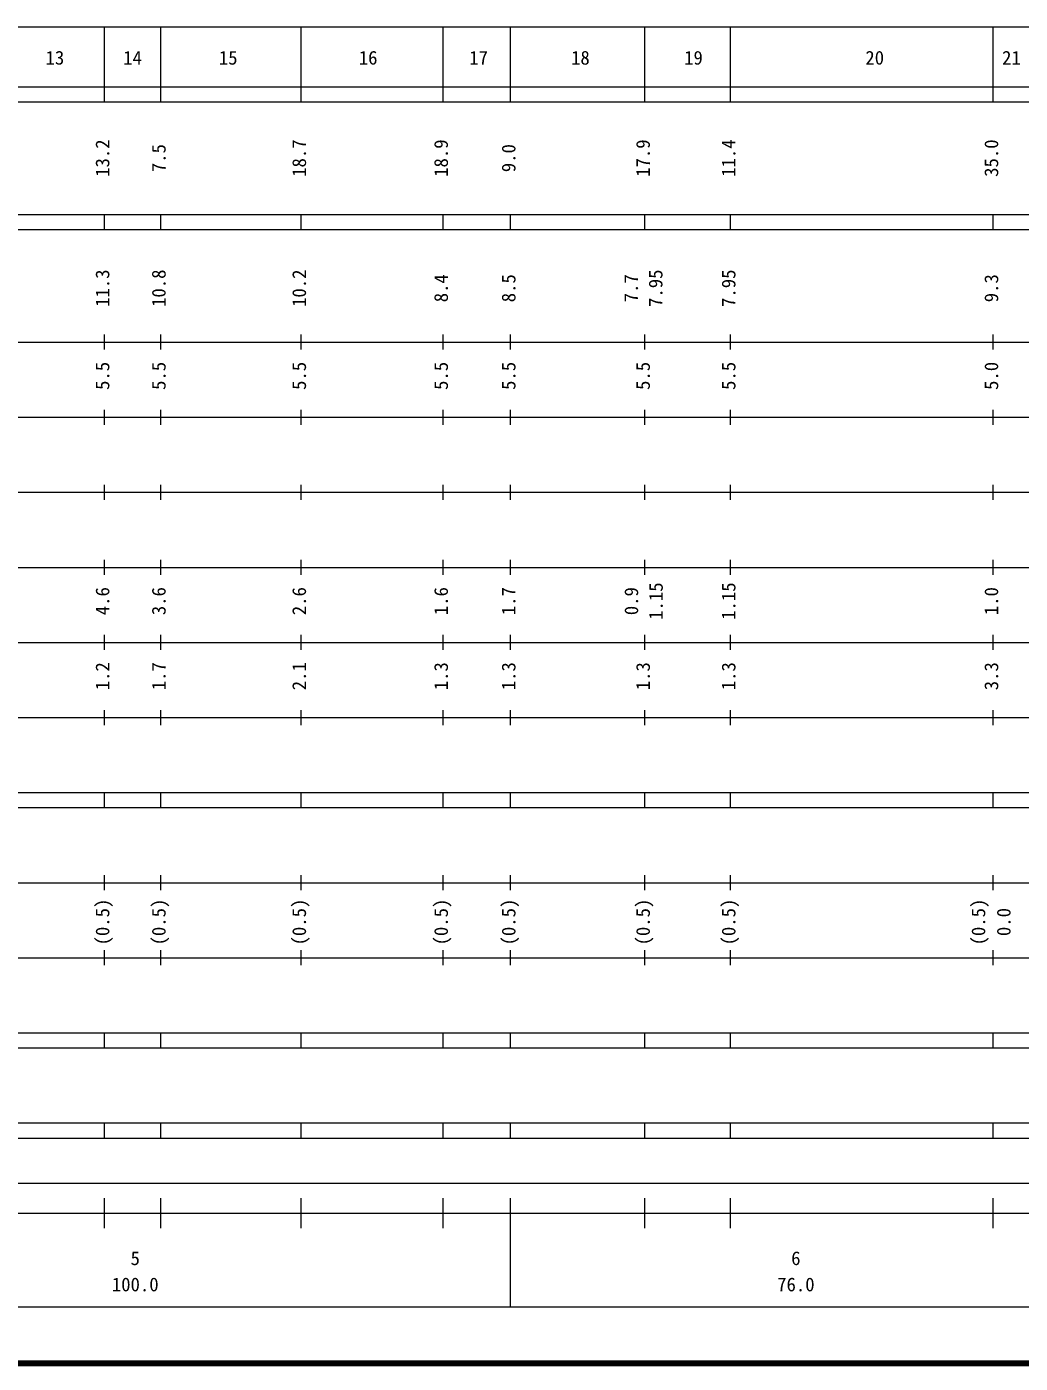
# Model space of a CAD drawing. Units: millimetres on the paper, enlarged 1000 times. Extents: x 40000 to 680000, y 20000 to 380000.
# Drawn here: x 303547 to 435889, y 20000 to 198000 of the extents above; entities that cross this region are included whole.
import ezdxf
from ezdxf.enums import TextEntityAlignment as Align

# ---------------------------------------------------------------- set-up
doc = ezdxf.new("R2010")
doc.units = ezdxf.units.MM
doc.header["$LTSCALE"] = 1000
doc.layers.add('M-TTL', color=2, linetype='Continuous', lineweight=140)
doc.layers.add('M-TTL-BAND', color=7, linetype='Continuous', lineweight=13)
doc.styles.add('ＭＳ ゴシック', font='')
doc.styles.get('ＭＳ ゴシック').set_extended_font_data('MS Gothic')

msp = doc.modelspace()

# ---------------------------------------------------------------- linework, layer by layer
at = {"layer": 'M-TTL'}
msp.add_line((40000, 20000), (680000, 20000), dxfattribs=at)
at = {"layer": 'M-TTL-BAND'}
for p, q in [((68000, 198000), (579000, 198000)), ((313900, 188000), (313900, 198000)), ((321400, 188000), (321400, 198000)), ((340100, 188000), (340100, 198000)), ((359000, 188000), (359000, 198000)), ((368000, 188000), (368000, 198000)), ((385900, 188000), (385900, 198000)), ((397300, 188000), (397300, 198000)), ((432300, 188000), (432300, 198000)), ((40000, 190000), (579000, 190000)), ((40000, 188000), (579000, 188000)), ((40000, 173000), (579000, 173000)), ((313900, 171000), (313900, 173000)), ((321400, 171000), (321400, 173000)), ((340100, 171000), (340100, 173000)), ((359000, 171000), (359000, 173000)), ((368000, 171000), (368000, 173000)), ((385900, 171000), (385900, 173000)), ((397300, 171000), (397300, 173000)), ((432300, 171000), (432300, 173000)), ((40000, 171000), (579000, 171000)), ((313900, 155000), (313900, 157000)), ((321400, 155000), (321400, 157000)), ((340100, 155000), (340100, 157000)), ((359000, 155000), (359000, 157000)), ((368000, 155000), (368000, 157000)), ((385900, 155000), (385900, 157000)), ((397300, 155000), (397300, 157000)), ((432300, 155000), (432300, 157000)), ((40000, 156000), (579000, 156000)), ((46000, 146000), (579000, 146000)), ((313900, 145000), (313900, 147000)), ((321400, 145000), (321400, 147000)), ((340100, 145000), (340100, 147000)), ((359000, 145000), (359000, 147000)), ((368000, 145000), (368000, 147000)), ((385900, 145000), (385900, 147000)), ((397300, 145000), (397300, 147000)), ((432300, 145000), (432300, 147000)), ((52000, 136000), (579000, 136000)), ((313900, 135000), (313900, 137000)), ((321400, 135000), (321400, 137000)), ((340100, 135000), (340100, 137000)), ((359000, 135000), (359000, 137000)), ((368000, 135000), (368000, 137000)), ((385900, 135000), (385900, 137000)), ((397300, 135000), (397300, 137000)), ((432300, 135000), (432300, 137000)), ((313900, 125000), (313900, 127000)), ((321400, 125000), (321400, 127000)), ((340100, 125000), (340100, 127000)), ((359000, 125000), (359000, 127000)), ((368000, 125000), (368000, 127000)), ((385900, 125000), (385900, 127000)), ((397300, 125000), (397300, 127000)), ((432300, 125000), (432300, 127000)), ((46000, 126000), (579000, 126000)), ((52000, 116000), (579000, 116000)), ((313900, 115000), (313900, 117000)), ((321400, 115000), (321400, 117000)), ((340100, 115000), (340100, 117000)), ((359000, 115000), (359000, 117000)), ((368000, 115000), (368000, 117000)), ((385900, 115000), (385900, 117000)), ((397300, 115000), (397300, 117000)), ((432300, 115000), (432300, 117000)), ((313900, 105000), (313900, 107000)), ((321400, 105000), (321400, 107000)), ((340100, 105000), (340100, 107000)), ((359000, 105000), (359000, 107000)), ((368000, 105000), (368000, 107000)), ((385900, 105000), (385900, 107000)), ((397300, 105000), (397300, 107000)), ((432300, 105000), (432300, 107000)), ((46000, 106000), (579000, 106000)), ((40000, 96000), (579000, 96000)), ((313900, 94000), (313900, 96000)), ((321400, 94000), (321400, 96000)), ((340100, 94000), (340100, 96000)), ((359000, 94000), (359000, 96000)), ((368000, 94000), (368000, 96000)), ((385900, 94000), (385900, 96000)), ((397300, 94000), (397300, 96000)), ((432300, 94000), (432300, 96000)), ((40000, 94000), (579000, 94000)), ((49000, 84000), (579000, 84000)), ((313900, 83000), (313900, 85000)), ((321400, 83000), (321400, 85000)), ((340100, 83000), (340100, 85000)), ((359000, 83000), (359000, 85000)), ((368000, 83000), (368000, 85000)), ((385900, 83000), (385900, 85000)), ((397300, 83000), (397300, 85000)), ((432300, 83000), (432300, 85000)), ((313900, 73000), (313900, 75000)), ((321400, 73000), (321400, 75000)), ((340100, 73000), (340100, 75000)), ((359000, 73000), (359000, 75000)), ((368000, 73000), (368000, 75000)), ((385900, 73000), (385900, 75000)), ((397300, 73000), (397300, 75000)), ((432300, 73000), (432300, 75000)), ((40000, 74000), (579000, 74000)), ((40000, 64000), (579000, 64000)), ((313900, 62000), (313900, 64000)), ((321400, 62000), (321400, 64000)), ((340100, 62000), (340100, 64000)), ((359000, 62000), (359000, 64000)), ((368000, 62000), (368000, 64000)), ((385900, 62000), (385900, 64000)), ((397300, 62000), (397300, 64000)), ((432300, 62000), (432300, 64000)), ((40000, 62000), (579000, 62000)), ((40000, 52000), (579000, 52000)), ((313900, 50000), (313900, 52000)), ((321400, 50000), (321400, 52000)), ((340100, 50000), (340100, 52000)), ((359000, 50000), (359000, 52000)), ((368000, 50000), (368000, 52000)), ((385900, 50000), (385900, 52000)), ((397300, 50000), (397300, 52000)), ((432300, 50000), (432300, 52000)), ((40000, 50000), (579000, 50000)), ((71000, 44000), (439000, 44000)), ((313900, 38000), (313900, 42000)), ((321400, 38000), (321400, 42000)), ((340100, 38000), (340100, 42000)), ((359000, 38000), (359000, 42000)), ((368000, 27500), (368000, 42000)), ((385900, 38000), (385900, 42000)), ((397300, 38000), (397300, 42000)), ((432300, 38000), (432300, 42000)), ((40000, 40000), (579000, 40000)), ((68000, 27500), (579000, 27500))]:
    msp.add_line(p, q, dxfattribs=at)

# ---------------------------------------------------------------- texts
at = {"layer": 'M-TTL-BAND', "style": 'ＭＳ ゴシック'}
for s, p in [('13', (307300, 192405)), ('14', (317650, 192405)), ('15', (330382, 192405)), ('16', (349023, 192405)), ('17', (363747, 192405)), ('18', (377301, 192405)), ('19', (392360, 192405)), ('20', (416500, 192405)), ('21', (434713, 192405)), ('5', (318000, 32523)), ('6', (406000, 32523)), ('100.0', (318000, 29033)), ('76.0', (406000, 29033))]:
    msp.add_text(s, height=1833, dxfattribs=at).set_placement(p, align=Align.BOTTOM_CENTER)
for s, p in [('13.2', (315099, 180500)), ('7.5', (322599, 180500)), ('18.7', (341299, 180500)), ('18.9', (360199, 180500)), ('9.0', (369199, 180500)), ('17.9', (387099, 180500)), ('11.4', (398499, 180500)), ('35.0', (433499, 180500)), ('10.8', (322599, 163174)), ('10.2', (341299, 163174)), ('11.3', (315099, 163174)), ('8.4', (360199, 163174)), ('8.5', (369199, 163174)), ('7.7', (385517, 163174)), ('7.95', (388777, 163174)), ('7.95', (398499, 163174)), ('9.3', (433499, 163174)), ('5.5', (315099, 151500)), ('5.5', (322599, 151500)), ('5.5', (341299, 151500)), ('5.5', (360199, 151500)), ('5.5', (369199, 151500)), ('5.5', (387099, 151500)), ('5.5', (398499, 151500)), ('5.0', (433499, 151500)), ('4.6', (315099, 121500)), ('3.6', (322599, 121500)), ('2.6', (341299, 121500)), ('1.6', (360199, 121500)), ('1.7', (369199, 121500)), ('0.9', (385544, 121500)), ('1.15', (388818, 121500)), ('1.15', (398499, 121500)), ('1.0', (433499, 121500)), ('1.2', (315099, 111500)), ('1.7', (322599, 111500)), ('2.1', (341299, 111500)), ('1.3', (360199, 111500)), ('1.3', (369199, 111500)), ('1.3', (387099, 111500)), ('1.3', (398499, 111500)), ('3.3', (433499, 111500)), ('(0.5)', (315099, 78764)), ('(0.5)', (322599, 78764)), ('(0.5)', (341299, 78764)), ('(0.5)', (360199, 78764)), ('(0.5)', (369199, 78764)), ('(0.5)', (387099, 78764)), ('(0.5)', (398499, 78764)), ('(0.5)', (431772, 78764)), ('0.0', (435150, 78764))]:
    msp.add_text(s, height=1833, rotation=90, dxfattribs=at).set_placement(p, align=Align.BOTTOM_CENTER)

doc.saveas('drawing.dxf')
